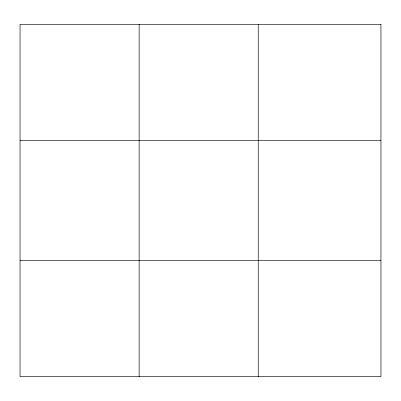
<?xml version="1.0" encoding="UTF-8"?>
<svg xmlns="http://www.w3.org/2000/svg" width="401" height="401" viewBox="0 0 401 401"><rect width="100%" height="100%" fill="white"/><g stroke="black" fill="none" stroke-linecap="round" stroke-linejoin="round"><path stroke-width="0.6" d="M139.147 376.649L139.147 24.351M258.244 376.649L258.244 24.351M20.05 140.611L380.95 140.611M20.05 260.389L380.95 260.389M380.95 24.351L380.95 376.649L20.05 376.649L20.05 24.351L380.95 24.351"/></g></svg>
